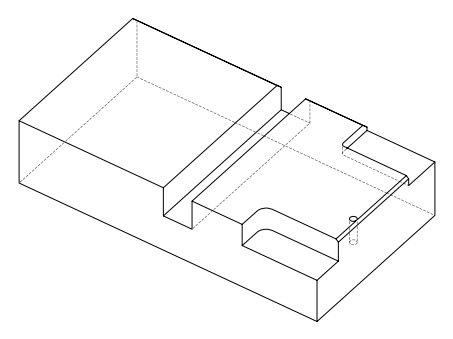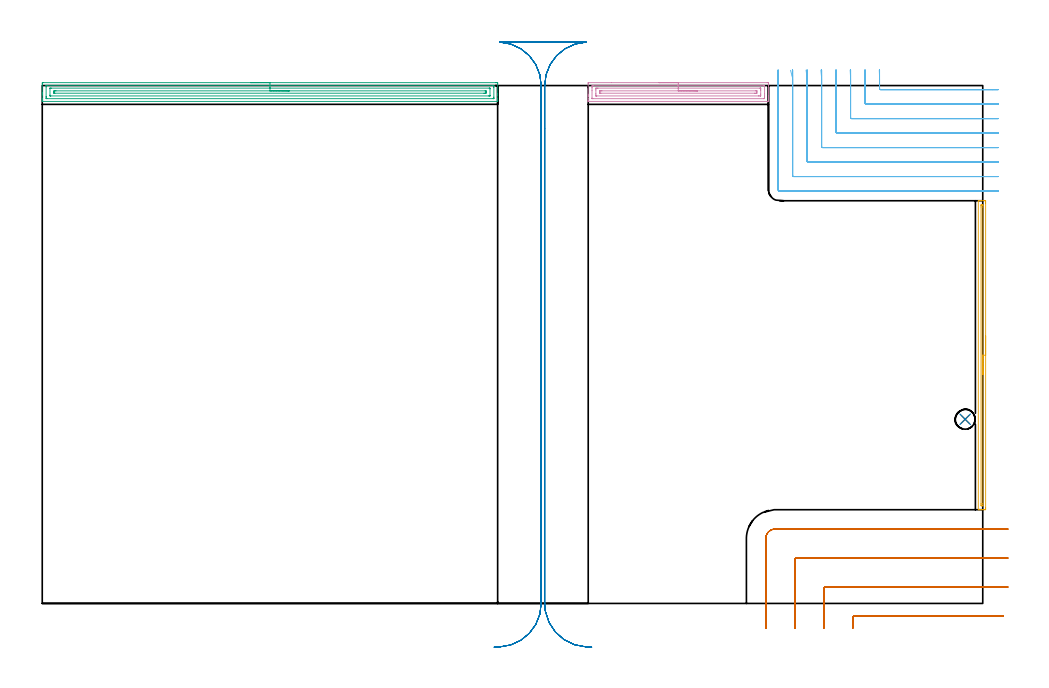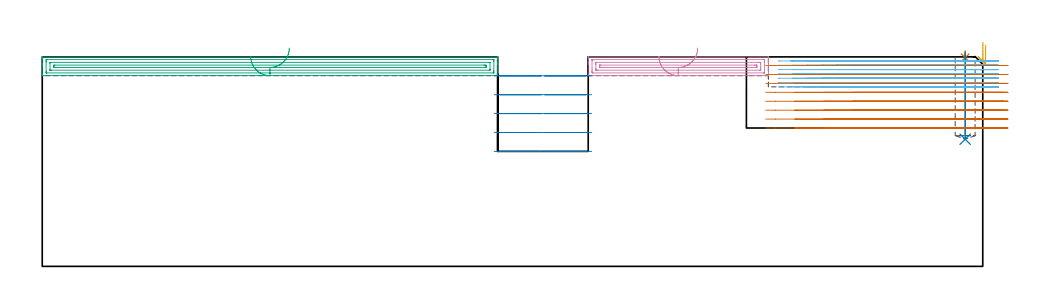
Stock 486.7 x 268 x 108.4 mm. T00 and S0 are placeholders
(PLAN: 8 operations, 5 tool changes, 46.5 min)
(1 SPOT_DRILL | STEP1POCKET | NXT0321_9005460120000 | 0.03 min | 197 mm3)
(2 DRILL_BLIND_HOLE_INTO_CENTER | STEP1POCKET | NXT0301_074 | 0.18 min | 3227 mm3)
(3 AREA_MILL | FG_CHAMFER_SURFACE | UGT0205_001 | 7.75 min | 11358 mm3)
(4 AREA_MILL_1 | FG_CHAMFER_SURFACE_1 | UGT0205_001 | 3.19 min | 4932 mm3)
(5 AREA_MILL_2 | FG_CHAMFER_SURFACE_2 | UGT0205_001 | 2.71 min | 1193 mm3)
(6 MILL_CORNER_NOTCH_RECTANGULAR | CORNER_NOTCH_RECTANGULAR | NXT0201_013 | Follow Part, ap 2.5, ae 75% | 15.27 min | 102058 mm3)
(7 MILL_CORNER_NOTCH_RECTANGULAR_1 | CORNER_NOTCH_RECTANGULAR_1 | UGT0201_094 | Follow Part, ap 5, ae 75% | 9.26 min | 216511 mm3)
(8 MILL_RECTANGULAR_SLOT | SLOT_RECTANGULAR | UGT0201_009 | Follow Part, ap 11.25, ae 75% | 8.12 min | 612955 mm3)
(TOOL NXT0321_9005460120000 | NC Spot Drill, 142deg, 12mm, Carbide, Uncoated | D12 PA142 FL30 Z2)
(TOOL NXT0301_074 | Carbide Drill 10.3mm [860.1-1030-031A1-MM 2214] | D10.3 PA140 FL55 Z2)
(TOOL UGT0205_001 | Chamfer Mill 20 x 3 x 45 deg. | D20 FL50 Z2)
(TOOL NXT0201_013 | ENDMILL 10mm | D10 FL30 Z4)
(TOOL UGT0201_094 | End mill 20 mm | D20 FL38 Z4)
(TOOL UGT0201_009 | End Mill 45 mm | D45 FL63 Z6)
(OP 1 SPOT_DRILL)
G17 G21 G94 G90
T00 M6
G54
G17 G0 G90 X477.6 Y95.3 S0 M3
G43 Z118.4 H0
G94 G81 G98 Z107.957 F250. R111.4
G80
M5
M2
(OP 2 DRILL_BLIND_HOLE_INTO_CENTER)
G17 G21 G94 G90
T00 M6
G54
G17 G0 G90 X477.6 Y95.3 S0 M3
G43 Z118.4 H1
G94 G81 G98 Z65.8 F250. R110.4
G80
M5
M2
(OP 3 AREA_MILL)
G17 G21 G94 G90
T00 M6
G54
G17 G0 G90 X107.85 Y269.5 S1061 M3
G43 Z118.4 H0
Z108.7
G94 G1 X107.888 Z107.828 F250.
X108.002 Z106.964
X108.191 Z106.112
X108.453 Z105.28
X108.787 Z104.474
X109.19 Z103.7
X109.658 Z102.964
X110.19 Z102.272
X110.779 Z101.629
X111.422 Z101.04
X112.114 Z100.509
X112.85 Z100.04
X113.624 Z99.637
X114.43 Z99.303
X115.262 Z99.041
X116.114 Z98.852
X116.978 Z98.738
X117.85 Z98.7
X234.655
X235.105 Y269.499 Z98.701
X235.551 Y269.495 Z98.703
X235.691 Y269.491 Z98.706
X235.7 Y269.055 Z99.142
Y263.769 Z104.426
Y263.182 Z105.015
Y262.888 Z105.309
Y261.126 Z107.069
Y260.538 Z107.661
Y260.245 Z107.954
X235.699 Y260.096 Z108.103
X235.69 Y259.806 Z108.393
X235.551 Y259.8 Z108.4
X0.149
X0.01 Y259.806 Z108.393
X0. Y260.097 Z108.102
Y260.538 Z107.661
Y261.126 Z107.069
Y263.182 Z105.015
Y263.769 Z104.426
Y264.356 Z103.839
Y268.761 Z99.436
X0.003 Y269.055 Z99.142
X0.009 Y269.491 Z98.706
X0.149 Y269.495 Z98.703
X0.595 Y269.5 Z98.7
X117.85
Y268.086 Z100.114
X233.322 Y268.085 Z100.115
X233.413 Y268.084 Z100.116
X233.678 Y268.079 Z100.121
X233.69 Y267.993 Z100.207
X233.697 Y267.804 Z100.396
X233.699 Y267.293 Z100.907
X233.7 Y266.92 Z101.28
Y262.007 Z106.193
X233.698 Y261.635 Z106.565
X233.69 Y261.261 Z106.939
X233.688 Y261.22 Z106.98
X233.672 Y261.219 Z106.981
X233.623 Y261.216 Z106.984
X233.523 Y261.215 Z106.985
X233.322 Y261.214 Z106.986
X2.378 Y261.215 Z106.985
X2.287 Y261.216 Z106.984
X2.022 Y261.221 Z106.979
X2.01 Y261.307 Z106.893
X2.003 Y261.496 Z106.704
X2.001 Y262.007 Z106.193
X2. Y262.38 Z105.82
Y267.293 Z100.907
X2.002 Y267.665 Z100.535
X2.01 Y268.039 Z100.161
X2.012 Y268.08 Z100.12
X2.028 Y268.081 Z100.119
X2.077 Y268.084 Z100.116
X2.177 Y268.085 Z100.115
X2.378 Y268.086 Z100.114
X117.85
Y266.672 Z101.528
X231.276 Y266.671 Z101.529
X231.539 Y266.669 Z101.531
X231.626 Y266.668 Z101.532
X231.687 Y266.665 Z101.535
X231.692 Y266.571 Z101.629
X231.697 Y266.412 Z101.788
X231.699 Y266.253 Z101.947
Y262.73 Z105.47
X231.694 Y262.676 Z105.524
X231.69 Y262.639 Z105.561
X231.668 Y262.635 Z105.565
X231.539 Y262.633 Z105.567
X230.909 Y262.629 Z105.571
X4.424
X4.161 Y262.631 Z105.569
X4.074 Y262.633 Z105.567
X4.013 Y262.635 Z105.565
X4.008 Y262.729 Z105.471
X4.003 Y262.888 Z105.312
X4.001 Y263.047 Z105.153
Y266.57 Z101.63
X4.006 Y266.624 Z101.576
X4.01 Y266.661 Z101.539
X4.032 Y266.665 Z101.535
X4.161 Y266.667 Z101.533
X4.791 Y266.671 Z101.529
X117.85 Y266.672 Z101.528
Y265.257 Z102.943
X229.141
X229.588 Y265.252 Z102.948
X229.69 Y265.249 Z102.951
X229.695 Y265.072 Z103.128
X229.7 Y264.705 Z103.495
X229.699 Y264.65 Z103.55
X229.69 Y264.237 Z103.963
X229.674 Y264.05 Z104.15
X229.475 Y264.046 Z104.154
X228.864 Y264.043 Z104.157
X228.587
X6.559
X6.112 Y264.048 Z104.152
X6.01 Y264.051 Z104.149
X6.005 Y264.228 Z103.972
X6. Y264.595 Z103.605
X6.001 Y264.65 Z103.55
X6.01 Y265.063 Z103.137
X6.026 Y265.25 Z102.95
X6.225 Y265.254 Z102.946
X6.836 Y265.257 Z102.943
X7.113
X117.85
X118.722 Z102.981
X119.586 Z103.095
X120.438 Z103.283
X121.27 Z103.546
X122.076 Z103.88
X122.85 Z104.282
X123.586 Z104.751
X124.278 Z105.282
X124.921 Z105.872
X125.51 Z106.515
X126.042 Z107.207
X126.51 Z107.943
X126.913 Z108.716
X127.247 Z109.522
X127.509 Z110.354
X127.698 Z111.206
X127.812 Z112.071
X127.85 Z112.943
G0 Z118.4
M5
M2
(OP 4 AREA_MILL_1)
G17 G21 G94 G90
T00 M6
G54
G17 G0 G90 X319.15 Y269.5 S1061 M3
G43 Z118.4 H0
Z108.7
G94 G1 X319.188 Z107.828 F250.
X319.302 Z106.964
X319.491 Z106.112
X319.753 Z105.28
X320.087 Z104.474
X320.49 Z103.7
X320.958 Z102.964
X321.49 Z102.272
X322.079 Z101.629
X322.722 Z101.04
X323.414 Z100.509
X324.15 Z100.04
X324.924 Z99.637
X325.73 Z99.303
X326.562 Z99.041
X327.413 Z98.852
X328.278 Z98.738
X329.15 Z98.7
X375.177
X375.623 Y269.496 Z98.702
X375.79 Y269.492 Z98.706
X375.8 Y269.322 Z98.876
Y262.888 Z105.306
Y262.355 Z105.842
Y262.007 Z106.189
Y261.474 Z106.722
Y261.126 Z107.069
Y260.431 Z107.769
Y260.151 Z108.048
X375.796 Y259.802 Z108.389
X375.623 Y259.8 Z108.4
X282.673
X282.506 Y259.801 Z108.39
X282.504 Y259.802 Z108.389
X282.5 Y260.15 Z108.05
Y260.431 Z107.769
Y261.126 Z107.069
Y262.355 Z105.842
Y262.888 Z105.306
Y263.502 Z104.693
Y269.055 Z99.142
X282.502 Y269.324 Z98.874
X282.51 Y269.492 Z98.706
X282.68 Y269.499 Z98.699
X294.63 Y269.5 Z98.7
X329.15
Y268.086 Z100.114
X373.389 Y268.085 Z100.115
X373.48
X373.765 Y268.079 Z100.121
X373.791 Y268.078 Z100.122
X373.794 Y268.055 Z100.145
X373.798 Y268.022 Z100.178
X373.799 Y267.989 Z100.211
X373.8 Y267.769 Z100.431
Y263.769 Z104.431
Y262.483 Z105.717
X373.798 Y262.007 Z106.193
X373.795 Y261.608 Z106.592
X373.782 Y261.221 Z106.979
X373.389 Y261.216 Z106.984
X373.299 Y261.215 Z106.985
X284.911
X284.82
X284.535 Y261.221 Z106.979
X284.509 Y261.223 Z106.977
X284.506 Y261.245 Z106.955
X284.502 Y261.278 Z106.922
X284.501 Y261.311 Z106.889
X284.5 Y261.531 Z106.669
Y265.531 Z102.669
Y266.817 Z101.383
X284.502 Y267.293 Z100.907
X284.505 Y267.692 Z100.508
X284.518 Y268.079 Z100.121
X284.911 Y268.084 Z100.116
X285.001 Y268.085 Z100.115
X329.15 Y268.086 Z100.114
Y266.672 Z101.528
X371.339 Y266.671 Z101.529
X371.602 Y266.67 Z101.53
X371.689 Y266.668 Z101.532
X371.758 Y266.665 Z101.535
X371.79 Y266.658 Z101.542
X371.793 Y266.607 Z101.593
X371.797 Y266.412 Z101.788
X371.8 Y266.217 Z101.983
Y265.531 Z102.669
Y263.574 Z104.626
X371.798 Y262.888 Z105.312
X371.795 Y262.697 Z105.503
X371.789 Y262.636 Z105.564
X371.733 Y262.633 Z105.567
X371.602 Y262.631 Z105.569
X370.971 Y262.629 Z105.571
X370.708
X286.961
X286.698 Y262.63 Z105.57
X286.611 Y262.632 Z105.568
X286.542 Y262.635 Z105.565
X286.51 Y262.642 Z105.558
X286.508 Y262.693 Z105.507
X286.503 Y262.888 Z105.312
X286.5 Y263.083 Z105.117
Y263.769 Z104.431
Y265.726 Z102.474
X286.502 Y266.412 Z101.788
X286.505 Y266.603 Z101.597
X286.511 Y266.664 Z101.536
X286.567 Y266.667 Z101.533
X286.698 Y266.669 Z101.531
X287.329 Y266.671 Z101.529
X287.592
X329.15 Y266.672 Z101.528
Y265.257 Z102.943
X369.199
X369.663 Y265.255 Z102.945
X369.765 Y265.252 Z102.948
X369.782 Y265.251 Z102.949
X369.79 Y265.24 Z102.96
X369.794 Y265.189 Z103.011
X369.797 Y265.085 Z103.115
X369.8 Y264.664 Z103.536
X369.796 Y264.217 Z103.983
X369.793 Y264.109 Z104.091
X369.79 Y264.06 Z104.14
X369.741 Y264.05 Z104.15
X369.533 Y264.047 Z104.153
X368.921 Y264.043 Z104.157
X368.643
X289.101
X288.637 Y264.045 Z104.155
X288.535 Y264.048 Z104.152
X288.518 Y264.049 Z104.151
X288.51 Y264.06 Z104.14
X288.506 Y264.111 Z104.089
X288.503 Y264.215 Z103.985
X288.5 Y264.636 Z103.564
X288.504 Y265.083 Z103.117
X288.507 Y265.191 Z103.009
X288.51 Y265.24 Z102.96
X288.559 Y265.25 Z102.95
X288.767 Y265.253 Z102.947
X289.379 Y265.257 Z102.943
X289.657
X329.15
X330.022 Z102.981
X330.886 Z103.095
X331.738 Z103.283
X332.57 Z103.546
X333.376 Z103.88
X334.15 Z104.282
X334.886 Z104.751
X335.578 Z105.282
X336.221 Z105.872
X336.81 Z106.515
X337.341 Z107.207
X337.81 Z107.943
X338.213 Z108.717
X338.547 Z109.523
X338.809 Z110.355
X338.998 Z111.206
X339.112 Z112.071
X339.15 Z112.943
G0 Z118.4
M5
M2
(OP 5 AREA_MILL_2)
G17 G21 G94 G90
T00 M6
G54
G17 G0 G90 X488.2 Y138.45 S1061 M3
G43 Z118.4 H0
Z114.6
G94 G1 Y138.412 Z113.728 F250.
Y138.298 Z112.864
Y138.109 Z112.012
Y137.847 Z111.18
Y137.513 Z110.374
Y137.11 Z109.6
Y136.642 Z108.864
Y136.11 Z108.172
Y135.521 Z107.529
Y134.878 Z106.94
Y134.186 Z106.409
Y133.45 Z105.94
Y132.676 Z105.537
Y131.87 Z105.203
Y131.038 Z104.941
Y130.186 Z104.752
Y129.322 Z104.638
Y128.45 Z104.6
Y49.419
X488.199 Y49.094 Z104.601
X488.192 Y48.535 Z104.603
X488.19 Y48.507 Z104.604
X487.634 Y48.5 Z105.159
X487.041 Z105.756
X486.745 Z106.051
X486.151 Z106.645
X485.855 Z106.94
X485.263 Z107.536
X484.776 Z108.023
X484.438 Y48.507 Z108.353
X484.403 Y48.51 Z108.388
X484.4 Y48.648 Z108.4
Y208.252
X484.403 Y208.39 Z108.388
X484.438 Y208.393 Z108.353
X484.776 Y208.4 Z108.023
X485.264 Z107.536
X485.855 Z106.94
X487.041 Z105.756
X487.634 Y208.397 Z105.159
X488.19 Y208.393 Z104.604
X488.192 Y208.365 Z104.603
X488.199 Y207.806 Z104.601
X488.2 Y207.239 Z104.6
Y128.45
X486.786 Z106.014
Y51.728
X486.783 Y50.877 Z106.017
X486.781 Y50.841 Z106.019
X486.745 Y50.51 Z106.055
X486.227 Y50.505 Z106.573
X485.855 Y50.51 Z106.945
X485.819 Y50.877 Z106.981
X485.817 Y50.916 Z106.983
X485.814 Y51.769 Z106.986
Y205.172
X485.817 Y206.023 Z106.983
X485.819 Y206.059 Z106.981
X485.855 Y206.39 Z106.945
X486.373 Y206.395 Z106.427
X486.745 Y206.39 Z106.055
X486.781 Y206.023 Z106.019
X486.783 Y205.984 Z106.017
X486.786 Y205.131 Z106.014
Y128.45
Y127.578 Z106.052
Y126.713 Z106.166
Y125.862 Z106.355
Y125.03 Z106.617
Y124.224 Z106.951
Y123.45 Z107.354
Y122.714 Z107.823
Y122.022 Z108.354
Y121.379 Z108.943
Y120.79 Z109.586
Y120.258 Z110.279
Y119.79 Z111.014
Y119.387 Z111.788
Y119.053 Z112.594
Y118.791 Z113.426
Y118.602 Z114.278
Y118.488 Z115.143
Y118.45 Z116.014
G0 Z118.4
M5
M2
(OP 6 MILL_CORNER_NOTCH_RECTANGULAR)
G17 G21 G94 G90
T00 M6
G54
G17 G0 G90 X433.147 Y275.998 S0 M3
G43 Z118.54 H0
Z106.305
G94 G1 X433.262 Y273. F250.
G2 X433.3 Y270.994 R52.5 F500.
G1 Y266.395
G3 X433.795 Y265.9 R0.5
G1 X491.7
X494.7 F250.
G0 Z118.54
X425.621 Y275.997
Z106.305
G1 X425.755 Y273.
G2 X425.8 Y270.994 R45. F500.
G1 Y258.895
G3 X426.295 Y258.4 R0.5
G1 X491.7
X494.7 F250.
G0 Z118.54
X418.086 Y275.996
Z106.305
G1 X418.246 Y273.
G2 X418.3 Y270.994 R37.5 F500.
G1 Y251.396
G3 X418.796 Y250.9 R0.5
G1 X491.7
X494.7 F250.
G0 Z118.54
X410.532 Y275.993
Z106.305
G1 X410.733 Y273.
G2 X410.8 Y270.994 R30. F500.
G1 Y243.896
G3 X411.296 Y243.4 R0.5
G1 X491.7
X494.7 F250.
G0 Z118.54
X402.943 Y275.988
Z106.305
G1 X403.21 Y273.
G2 X403.3 Y270.994 R22.5 F500.
G1 Y236.396
G3 X403.796 Y235.9 R0.5
G1 X491.7
X494.7 F250.
G0 Z118.54
X395.264 Y275.973
Z106.305
G1 X395.665 Y273.
G2 X395.8 Y270.994 R15. F500.
G1 Y228.896
G3 X396.296 Y228.4 R0.5
G1 X491.7
X494.7 F250.
G0 Z118.54
X387.224 Y275.891
Z106.305
G1 X388.027 Y273.
G2 X388.3 Y270.994 R7.5 F500.
G1 Y221.396
G3 X388.796 Y220.9 R0.5
G1 X491.7
X494.7 F250.
G0 Z118.54
X380.8 Y273.994
Z106.305
G1 Y270.994
Y214.2 F500.
G3 X381.6 Y213.4 R0.8
G1 X491.7
X494.7 F250.
G0 Z118.54
X433.281 Y276.
Z104.071
G1 X433.299 Y273.
X433.3 Y272.687 F500.
Y266.395
G3 X433.795 Y265.9 R0.5
G1 X491.7
X494.7 F250.
G0 Z118.54
X425.778 Y276.
Z104.071
G1 X425.799 Y273.
G2 X425.8 Y272.687 R45. F500.
G1 Y258.895
G3 X426.295 Y258.4 R0.5
G1 X491.7
X494.7 F250.
G0 Z118.54
X418.274 Y276.
Z104.071
G1 X418.299 Y273.
G2 X418.3 Y272.687 R37.5 F500.
G1 Y251.396
G3 X418.796 Y250.9 R0.5
G1 X491.7
X494.7 F250.
G0 Z118.54
X410.767 Y276.
Z104.071
G1 X410.798 Y273.
G2 X410.8 Y272.687 R30. F500.
G1 Y243.896
G3 X411.296 Y243.4 R0.5
G1 X491.7
X494.7 F250.
G0 Z118.54
X403.256 Y276.
Z104.071
G1 X403.298 Y273.
G2 X403.3 Y272.687 R22.5 F500.
G1 Y236.396
G3 X403.796 Y235.9 R0.5
G1 X491.7
X494.7 F250.
G0 Z118.54
X395.734 Y275.999
Z104.071
G1 X395.797 Y273.
G2 X395.8 Y272.687 R15. F500.
G1 Y228.896
G3 X396.296 Y228.4 R0.5
G1 X491.7
X494.7 F250.
G0 Z118.54
X388.168 Y275.997
Z104.071
G1 X388.293 Y273.
G2 X388.3 Y272.687 R7.5 F500.
G1 Y221.396
G3 X388.796 Y220.9 R0.5
G1 X491.7
X494.7 F250.
G0 Z118.54
X380.8 Y275.687
Z104.071
G1 Y272.687
Y214.2 F500.
G3 X381.6 Y213.4 R0.8
G1 X491.7
X494.7 F250.
G0 Z118.54
X433.3 Y276.
Z101.837
G1 Y273.
Y266.395 F500.
G3 X433.795 Y265.9 R0.5
G1 X491.7
X494.7 F250.
G0 Z118.54
X425.8 Y276.
Z101.837
G1 Y273.
Y258.895 F500.
G3 X426.295 Y258.4 R0.5
G1 X491.7
X494.7 F250.
G0 Z118.54
X418.3 Y276.
Z101.837
G1 Y273.
Y251.396 F500.
G3 X418.796 Y250.9 R0.5
G1 X491.7
X494.7 F250.
G0 Z118.54
X410.8 Y276.
Z101.837
G1 Y273.
Y243.896 F500.
G3 X411.296 Y243.4 R0.5
G1 X491.7
X494.7 F250.
G0 Z118.54
X403.3 Y276.
Z101.837
G1 Y273.
Y236.396 F500.
G3 X403.796 Y235.9 R0.5
G1 X491.7
X494.7 F250.
G0 Z118.54
X395.8 Y276.
Z101.837
G1 Y273.
Y228.896 F500.
G3 X396.296 Y228.4 R0.5
G1 X491.7
X494.7 F250.
G0 Z118.54
X388.3 Y276.
Z101.837
G1 Y273.
Y221.396 F500.
G3 X388.796 Y220.9 R0.5
G1 X491.7
X494.7 F250.
G0 Z118.54
X380.8 Y276.
Z101.837
G1 Y273.
Y214.2 F500.
G3 X381.6 Y213.4 R0.8
G1 X491.7
X494.7 F250.
G0 Z118.54
X433.3 Y276.
Z99.603
G1 Y273.
Y266.395 F500.
G3 X433.795 Y265.9 R0.5
G1 X491.7
X494.7 F250.
G0 Z118.54
X425.8 Y276.
Z99.603
G1 Y273.
Y258.895 F500.
G3 X426.295 Y258.4 R0.5
G1 X491.7
X494.7 F250.
G0 Z118.54
X418.3 Y276.
Z99.603
G1 Y273.
Y251.396 F500.
G3 X418.796 Y250.9 R0.5
G1 X491.7
X494.7 F250.
G0 Z118.54
X410.8 Y276.
Z99.603
G1 Y273.
Y243.896 F500.
G3 X411.296 Y243.4 R0.5
G1 X491.7
X494.7 F250.
G0 Z118.54
X403.3 Y276.
Z99.603
G1 Y273.
Y236.396 F500.
G3 X403.796 Y235.9 R0.5
G1 X491.7
X494.7 F250.
G0 Z118.54
X395.8 Y276.
Z99.603
G1 Y273.
Y228.896 F500.
G3 X396.296 Y228.4 R0.5
G1 X491.7
X494.7 F250.
G0 Z118.54
X388.3 Y276.
Z99.603
G1 Y273.
Y221.396 F500.
G3 X388.796 Y220.9 R0.5
G1 X491.7
X494.7 F250.
G0 Z118.54
X380.8 Y276.
Z99.603
G1 Y273.
Y214.2 F500.
G3 X381.6 Y213.4 R0.8
G1 X491.7
X494.7 F250.
G0 Z118.54
X433.3 Y276.
Z97.368
G1 Y273.
Y266.395 F500.
G3 X433.795 Y265.9 R0.5
G1 X491.7
X494.7 F250.
G0 Z118.54
X425.8 Y276.
Z97.368
G1 Y273.
Y258.895 F500.
G3 X426.295 Y258.4 R0.5
G1 X491.7
X494.7 F250.
G0 Z118.54
X418.3 Y276.
Z97.368
G1 Y273.
Y251.396 F500.
G3 X418.796 Y250.9 R0.5
G1 X491.7
X494.7 F250.
G0 Z118.54
X410.8 Y276.
Z97.368
G1 Y273.
Y243.896 F500.
G3 X411.296 Y243.4 R0.5
G1 X491.7
X494.7 F250.
G0 Z118.54
X403.3 Y276.
Z97.368
G1 Y273.
Y236.396 F500.
G3 X403.796 Y235.9 R0.5
G1 X491.7
X494.7 F250.
G0 Z118.54
X395.8 Y276.
Z97.368
G1 Y273.
Y228.896 F500.
G3 X396.296 Y228.4 R0.5
G1 X491.7
X494.7 F250.
G0 Z118.54
X388.3 Y276.
Z97.368
G1 Y273.
Y221.396 F500.
G3 X388.796 Y220.9 R0.5
G1 X491.7
X494.7 F250.
G0 Z118.54
X380.8 Y276.
Z97.368
G1 Y273.
Y214.2 F500.
G3 X381.6 Y213.4 R0.8
G1 X491.7
X494.7 F250.
G0 Z118.54
X433.3 Y276.
Z95.134
G1 Y273.
Y266.395 F500.
G3 X433.795 Y265.9 R0.5
G1 X491.7
X494.7 F250.
G0 Z118.54
X425.8 Y276.
Z95.134
G1 Y273.
Y258.895 F500.
G3 X426.295 Y258.4 R0.5
G1 X491.7
X494.7 F250.
G0 Z118.54
X418.3 Y276.
Z95.134
G1 Y273.
Y251.396 F500.
G3 X418.796 Y250.9 R0.5
G1 X491.7
X494.7 F250.
G0 Z118.54
X410.8 Y276.
Z95.134
G1 Y273.
Y243.896 F500.
G3 X411.296 Y243.4 R0.5
G1 X491.7
X494.7 F250.
G0 Z118.54
X403.3 Y276.
Z95.134
G1 Y273.
Y236.396 F500.
G3 X403.796 Y235.9 R0.5
G1 X491.7
X494.7 F250.
G0 Z118.54
X395.8 Y276.
Z95.134
G1 Y273.
Y228.896 F500.
G3 X396.296 Y228.4 R0.5
G1 X491.7
X494.7 F250.
G0 Z118.54
X388.3 Y276.
Z95.134
G1 Y273.
Y221.396 F500.
G3 X388.796 Y220.9 R0.5
G1 X491.7
X494.7 F250.
G0 Z118.54
X380.8 Y276.
Z95.134
G1 Y273.
Y214.2 F500.
G3 X381.6 Y213.4 R0.8
G1 X491.7
X494.7 F250.
G0 Z118.54
X433.3 Y276.
Z92.9
G1 Y273.
Y266.395 F500.
G3 X433.795 Y265.9 R0.5
G1 X491.7
X494.7 F250.
G0 Z118.54
X425.8 Y276.
Z92.9
G1 Y273.
Y258.895 F500.
G3 X426.295 Y258.4 R0.5
G1 X491.7
X494.7 F250.
G0 Z118.54
X418.3 Y276.
Z92.9
G1 Y273.
Y251.396 F500.
G3 X418.796 Y250.9 R0.5
G1 X491.7
X494.7 F250.
G0 Z118.54
X410.8 Y276.
Z92.9
G1 Y273.
Y243.896 F500.
G3 X411.296 Y243.4 R0.5
G1 X491.7
X494.7 F250.
G0 Z118.54
X403.3 Y276.
Z92.9
G1 Y273.
Y236.396 F500.
G3 X403.796 Y235.9 R0.5
G1 X491.7
X494.7 F250.
G0 Z118.54
X395.8 Y276.
Z92.9
G1 Y273.
Y228.896 F500.
G3 X396.296 Y228.4 R0.5
G1 X491.7
X494.7 F250.
G0 Z118.54
X388.3 Y276.
Z92.9
G1 Y273.
Y221.396 F500.
G3 X388.796 Y220.9 R0.5
G1 X491.7
X494.7 F250.
G0 Z118.54
X380.8 Y276.
Z92.9
G1 Y273.
Y214.2 F500.
G3 X381.6 Y213.4 R0.8
G1 X491.7
X494.7 F250.
G0 Z118.54
M5
M2
(OP 7 MILL_CORNER_NOTCH_RECTANGULAR_1)
G17 G21 G94 G90
T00 M6
G54
G17 G0 G90 X497.299 Y-6.5 S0 M3
G43 Z118.54 H0
Z103.922
G94 G1 X494.299 F250.
X420.394 F500.
G3 X419.4 Y-7.494 R1.
G1 Y-10.
Y-13. F250.
G0 Z118.54
X499.7 Y8.5
Z103.922
G1 X496.7
X405.395 F500.
G3 X404.4 Y7.505 R1.
G1 Y-10.
Y-13. F250.
G0 Z118.54
X499.7 Y23.5
Z103.922
G1 X496.7
X390.395 F500.
G3 X389.4 Y22.505 R1.
G1 Y-10.
Y-13. F250.
G0 Z118.54
X499.7 Y38.5
Z103.922
G1 X496.7
X379.3 F500.
G3 X374.4 Y33.6 R4.9
G1 Y-10.
Y-13. F250.
G0 Z118.54
X497.299 Y-6.5
Z99.305
G1 X494.299
X420.394 F500.
G3 X419.4 Y-7.494 R1.
G1 Y-10.
Y-13. F250.
G0 Z118.54
X499.7 Y8.5
Z99.305
G1 X496.7
X405.395 F500.
G3 X404.4 Y7.505 R1.
G1 Y-10.
Y-13. F250.
G0 Z118.54
X499.7 Y23.5
Z99.305
G1 X496.7
X390.395 F500.
G3 X389.4 Y22.505 R1.
G1 Y-10.
Y-13. F250.
G0 Z118.54
X499.7 Y38.5
Z99.305
G1 X496.7
X379.3 F500.
G3 X374.4 Y33.6 R4.9
G1 Y-10.
Y-13. F250.
G0 Z118.54
X497.299 Y-6.5
Z94.687
G1 X494.299
X420.394 F500.
G3 X419.4 Y-7.494 R1.
G1 Y-10.
Y-13. F250.
G0 Z118.54
X499.7 Y8.5
Z94.687
G1 X496.7
X405.395 F500.
G3 X404.4 Y7.505 R1.
G1 Y-10.
Y-13. F250.
G0 Z118.54
X499.7 Y23.5
Z94.687
G1 X496.7
X390.395 F500.
G3 X389.4 Y22.505 R1.
G1 Y-10.
Y-13. F250.
G0 Z118.54
X499.7 Y38.5
Z94.687
G1 X496.7
X379.3 F500.
G3 X374.4 Y33.6 R4.9
G1 Y-10.
Y-13. F250.
G0 Z118.54
X497.299 Y-6.5
Z90.07
G1 X494.299
X420.394 F500.
G3 X419.4 Y-7.494 R1.
G1 Y-10.
Y-13. F250.
G0 Z118.54
X499.7 Y8.5
Z90.07
G1 X496.7
X405.395 F500.
G3 X404.4 Y7.506 R1.
G1 Y-10.
Y-13. F250.
G0 Z118.54
X499.7 Y23.5
Z90.07
G1 X496.7
X390.395 F500.
G3 X389.4 Y22.505 R1.
G1 Y-10.
Y-13. F250.
G0 Z118.54
X499.7 Y38.5
Z90.07
G1 X496.7
X379.3 F500.
G3 X374.4 Y33.6 R4.9
G1 Y-10.
Y-13. F250.
G0 Z118.54
X497.299 Y-6.5
Z85.452
G1 X494.299
X420.394 F500.
G3 X419.4 Y-7.494 R1.
G1 Y-10.
Y-13. F250.
G0 Z118.54
X499.7 Y8.5
Z85.452
G1 X496.7
X405.395 F500.
G3 X404.4 Y7.506 R1.
G1 Y-10.
Y-13. F250.
G0 Z118.54
X499.7 Y23.5
Z85.452
G1 X496.7
X390.395 F500.
G3 X389.4 Y22.505 R1.
G1 Y-10.
Y-13. F250.
G0 Z118.54
X499.7 Y38.5
Z85.452
G1 X496.7
X379.3 F500.
G3 X374.4 Y33.6 R4.9
G1 Y-10.
Y-13. F250.
G0 Z118.54
X497.299 Y-6.5
Z80.835
G1 X494.299
X420.394 F500.
G3 X419.4 Y-7.494 R1.
G1 Y-10.
Y-13. F250.
G0 Z118.54
X499.7 Y8.5
Z80.835
G1 X496.7
X405.395 F500.
G3 X404.4 Y7.506 R1.
G1 Y-10.
Y-13. F250.
G0 Z118.54
X499.7 Y23.5
Z80.835
G1 X496.7
X390.395 F500.
G3 X389.4 Y22.505 R1.
G1 Y-10.
Y-13. F250.
G0 Z118.54
X499.7 Y38.5
Z80.835
G1 X496.7
X379.3 F500.
G3 X374.4 Y33.6 R4.9
G1 Y-10.
Y-13. F250.
G0 Z118.54
X497.299 Y-6.5
Z76.217
G1 X494.299
X420.394 F500.
G3 X419.4 Y-7.494 R1.
G1 Y-10.
Y-13. F250.
G0 Z118.54
X499.7 Y8.5
Z76.217
G1 X496.7
X405.395 F500.
G3 X404.4 Y7.506 R1.
G1 Y-10.
Y-13. F250.
G0 Z118.54
X499.7 Y23.5
Z76.217
G1 X496.7
X390.395 F500.
G3 X389.4 Y22.505 R1.
G1 Y-10.
Y-13. F250.
G0 Z118.54
X499.7 Y38.5
Z76.217
G1 X496.7
X379.3 F500.
G3 X374.4 Y33.6 R4.9
G1 Y-10.
Y-13. F250.
G0 Z118.54
X497.299 Y-6.5
Z71.6
G1 X494.299
X420.394 F500.
G3 X419.4 Y-7.494 R1.
G1 Y-10.
Y-13. F250.
G0 Z118.54
X499.7 Y8.5
Z71.6
G1 X496.7
X405.395 F500.
G3 X404.4 Y7.506 R1.
G1 Y-10.
Y-13. F250.
G0 Z118.54
X499.7 Y23.5
Z71.6
G1 X496.7
X390.395 F500.
G3 X389.4 Y22.505 R1.
G1 Y-10.
Y-13. F250.
G0 Z118.54
X499.7 Y38.5
Z71.6
G1 X496.7
X379.3 F500.
G3 X374.4 Y33.6 R4.9
G1 Y-10.
Y-13. F250.
G0 Z118.54
M5
M2
(OP 8 MILL_RECTANGULAR_SLOT)
G17 G21 G94 G90
T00 M6
G54
G17 G0 G90 X284.335 Y-22.625 S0 M3
G43 Z118.54 H0
Z98.62
G94 G1 X281.339 Y-22.47 F250.
G2 X260.387 Y-4.157 R22.5 F500.
X260. Y0. R22.5 F379.
G1 Y245.819
Y268. F500.
G2 X281.339 Y290.47 R22.5
G1 Y290.5
X236.861
Y290.47
G2 X258.2 Y268. R22.5
G1 Y0.
G2 X236.861 Y-22.47 R22.5
G1 X233.865 Y-22.625 F250.
G0 X284.335 Z88.84
G1 X281.339 Y-22.47
G2 X260.387 Y-4.157 R22.5 F500.
X260. Y0. R22.5 F379.
G1 Y245.819
Y268. F500.
G2 X281.339 Y290.47 R22.5
G1 Y290.5
X236.862
Y290.47
G2 X258.2 Y268. R22.5
G1 Y0.
G2 X236.861 Y-22.47 R22.5
G1 X233.865 Y-22.625 F250.
G0 X284.335 Z79.06
G1 X281.339 Y-22.47
G2 X260.387 Y-4.157 R22.5 F500.
X260. Y0. R22.5 F379.
G1 Y245.819
Y268. F500.
G2 X281.339 Y290.47 R22.5
G1 Y290.5
X236.862
Y290.47
G2 X258.2 Y268. R22.5
G1 Y0.
G2 X236.861 Y-22.47 R22.5
G1 X233.865 Y-22.625 F250.
G0 X284.335 Z69.28
G1 X281.339 Y-22.47
G2 X260.387 Y-4.157 R22.5 F500.
X260. Y0. R22.5 F379.
G1 Y245.819
Y268. F500.
G2 X281.339 Y290.47 R22.5
G1 Y290.5
X236.861
Y290.47
G2 X258.2 Y268. R22.5
G1 Y0.
G2 X236.861 Y-22.47 R22.5
G1 X233.865 Y-22.625 F250.
G0 X284.335 Z59.5
G1 X281.339 Y-22.47
G2 X260.387 Y-4.157 R22.5 F500.
X260. Y0. R22.5 F379.
G1 Y245.819
Y268. F500.
G2 X281.339 Y290.47 R22.5
G1 Y290.5
X236.861
Y290.47
G2 X258.2 Y268. R22.5
G1 Y0.
G2 X236.861 Y-22.47 R22.5
G1 X233.865 Y-22.625 F250.
G0 Z118.54
M5
M2
